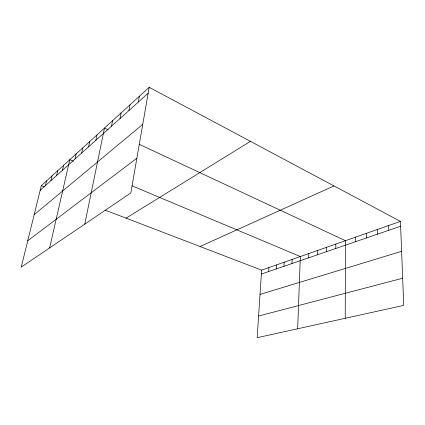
<?xml version="1.0" encoding="UTF-8"?>
<svg xmlns="http://www.w3.org/2000/svg" width="425" height="425" viewBox="0 0 425 425"><rect width="100%" height="100%" fill="white"/><g stroke="black" fill="none" stroke-linecap="round" stroke-linejoin="round"><path stroke-width="0.64" d="M345.217 318.293L345.456 240.688L139.012 144.202M335.803 248.487L335.851 244.062M326.474 251.69L326.549 247.329M317.438 254.798L317.544 250.49M308.683 257.805L308.81 253.555M297.659 328.769L300.348 256.53L132.069 185.858M291.959 263.548L292.14 259.409M283.969 266.294L284.171 262.209M276.213 268.961L276.436 264.924M268.68 271.548L268.919 267.564M400.424 221.393L261.619 270.125L257.173 337.689L403.75 305.4L400.424 221.393L149.191 87.311L41.321 185.656L21.25 267.113L130.82 192.982L149.191 87.311M138.306 102.101L139.363 96.268M128.934 110.527L130.013 104.794M120.009 118.554L121.104 112.917M111.499 126.209L112.604 120.668M84.761 224.145L104.486 128.063L108.056 129.731M95.827 140.298L96.953 134.932M88.597 146.795L89.733 141.514M81.669 153.021L82.811 147.826M75.023 158.998L76.171 153.882M49.645 247.903L69.79 159.699L73.413 161.224M62.502 170.26L63.654 165.293M56.599 175.567L57.752 170.675M50.915 180.673L52.073 175.854M45.443 185.597L46.596 180.843M40.168 190.336L148.16 93.245M34.17 214.678L142.752 124.366M27.742 240.762L136.866 158.222M126.076 218.153L250.426 141.339M200.042 246.516L333.997 185.938M261.359 274.061L400.616 226.222M260.02 294.413L401.609 251.318M258.597 316.035L402.677 278.221M41.321 185.656L44.418 186.846M105.124 210.12L261.619 270.125M388.631 225.532L388.774 230.286M377.257 229.527L377.358 234.212M366.286 233.378L366.345 237.995M355.693 237.097L355.714 241.644"/></g></svg>
